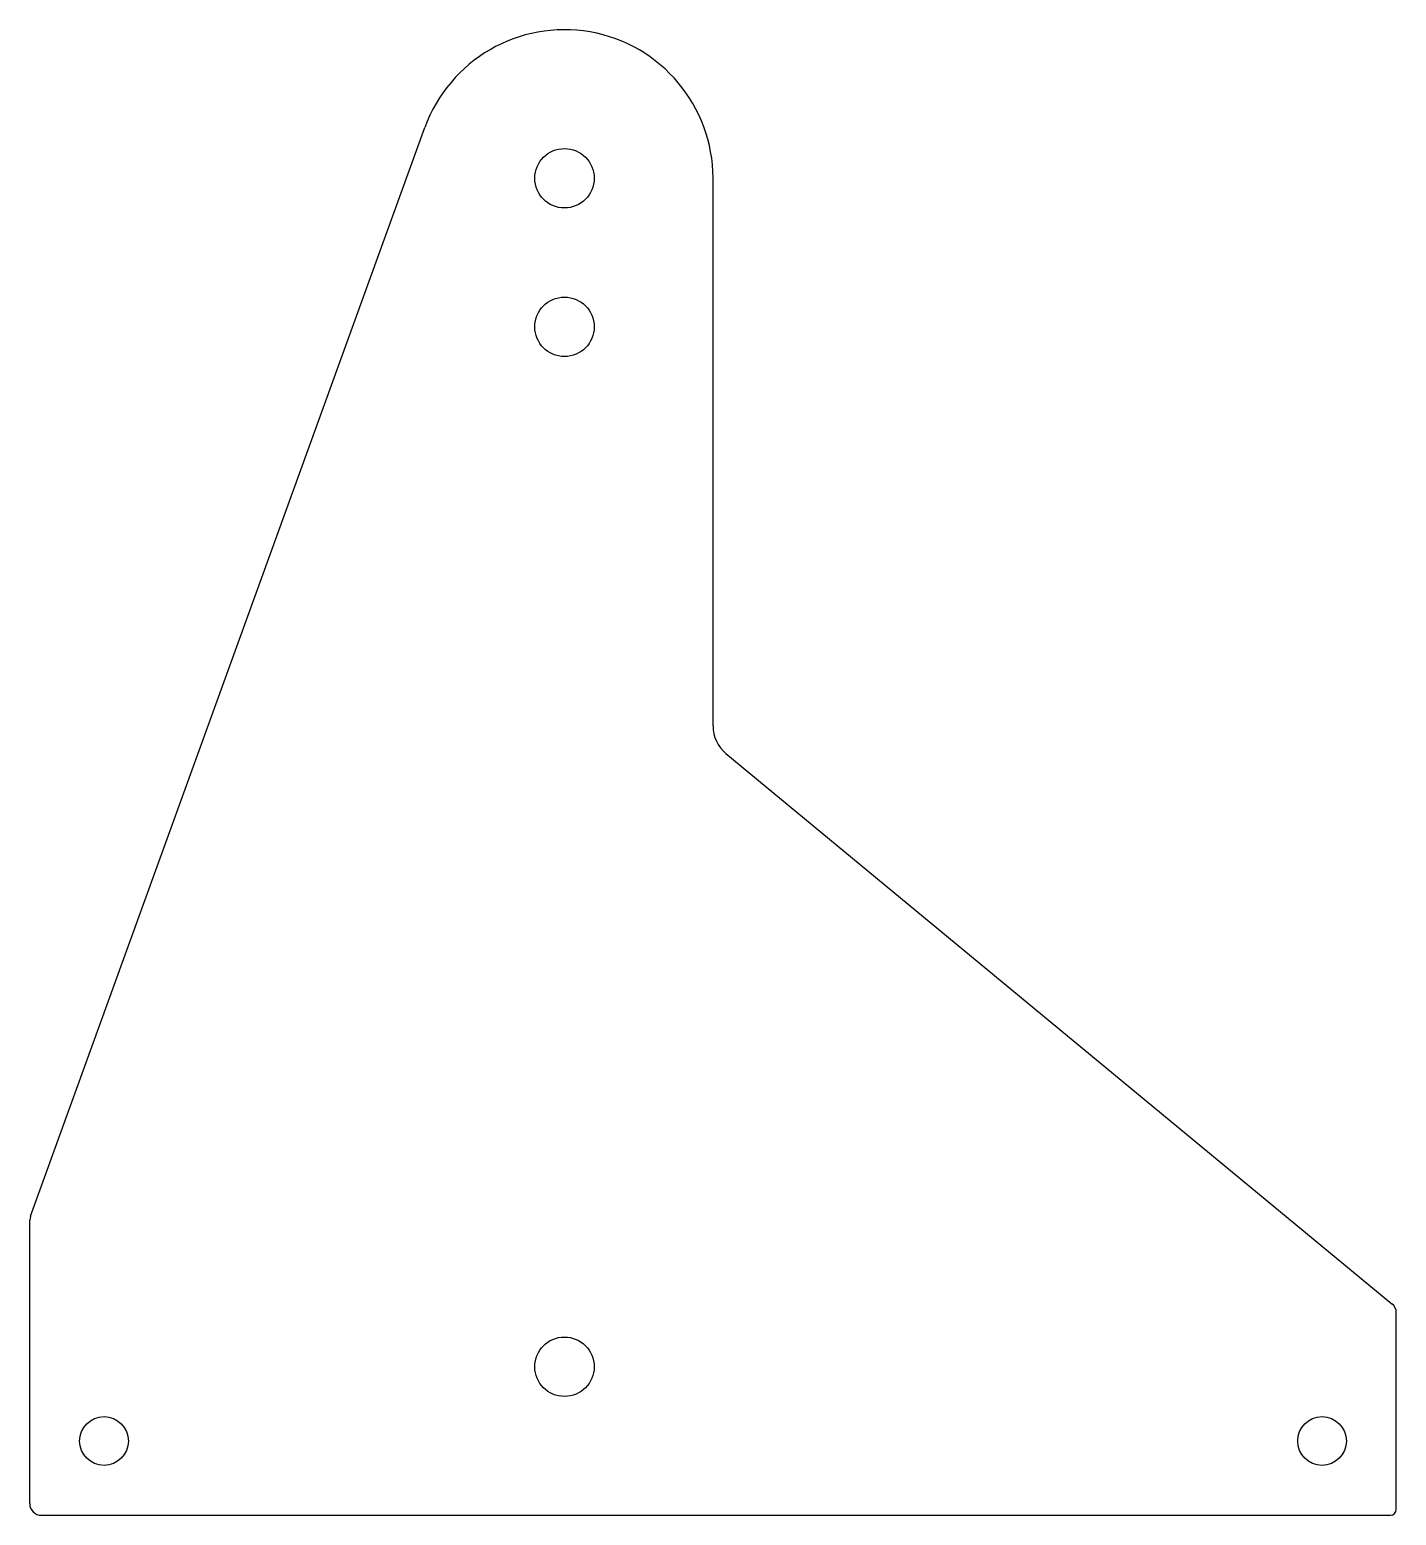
# Model space of a CAD drawing. Header units: metres. Extents: x 1660 to 1890, y -28 to 222.
import ezdxf

# ---------------------------------------------------------------- set-up
doc = ezdxf.new("R2010")
doc.units = ezdxf.units.M

msp = doc.modelspace()

# ---------------------------------------------------------------- linework, layer by layer
at = {"color": 250, "linetype": 'Continuous'}
for p, q in [((1660.53, 22.34), (1726.9, 205.53)), ((1775.41, 104.84), (1775.41, 197.01)), ((1777.58, 100.21), (1889.68, 7.61)), ((1660.53, 22.34), (1660.41, 21.66)), ((1660.41, -25.99), (1660.41, 21.66)), ((1890.41, -26.99), (1890.41, 6.07)), ((1662.41, -27.99), (1889.41, -27.99))]:
    msp.add_line(p, q, dxfattribs=at)
for centre, radius in [((1750.41, 197.01), 5), ((1750.41, 172.01), 5), ((1750.41, -2.99), 5), ((1672.91, -15.49), 4.1), ((1877.91, -15.49), 4.1)]:
    msp.add_circle(centre, radius, dxfattribs=at)
for centre, radius, start, end in [((1750.41, 197.01), 25, 0, 160.0825), ((1781.41, 104.84), 6, 180, 230.4403), ((1888.41, 6.07), 2, 0, 50.4403), ((1662.41, -25.99), 2, 180, 270), ((1889.41, -26.99), 1, 270, 0)]:
    msp.add_arc(centre, radius, start, end, dxfattribs=at)

doc.saveas('drawing.dxf')
